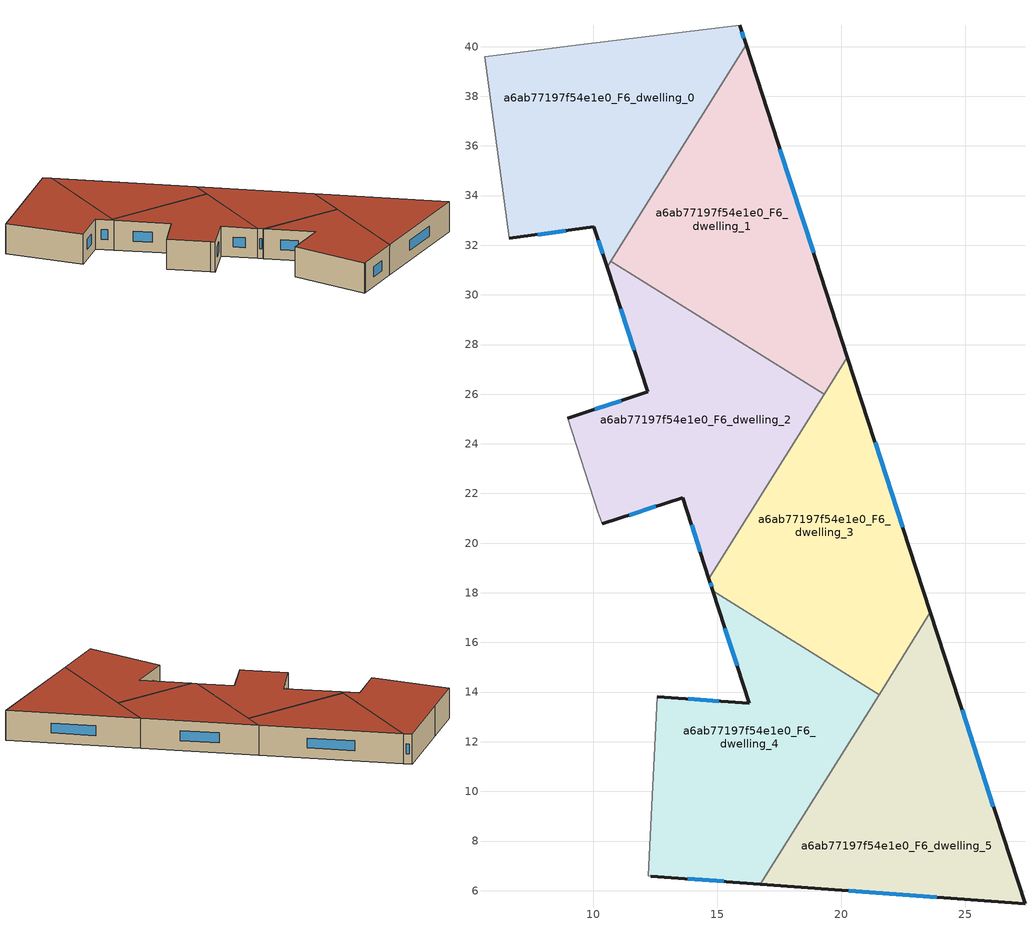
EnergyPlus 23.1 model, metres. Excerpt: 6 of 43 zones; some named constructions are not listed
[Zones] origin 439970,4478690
a6ab77197f54e1e0_F6_dwelling_0
 floor to a6ab77197f54e1e0_F5_dwelling_0 (EU_floor_Construction): 15.91,40.87 16.16,40.07 10.57,31.12 10.03,32.74 6.63,32.27 5.63,39.6 9.63,40.09 z18
 wall outside (EU_wall_Construction): 16.16,40.07 15.91,40.87 / 6.63,32.27 10.03,32.74 10.57,31.12 z18:21
 wall adiabatic (EU_wall_Construction): 15.91,40.87 9.63,40.09 5.63,39.6 6.63,32.27 z18:21
 wall to a6ab77197f54e1e0_F6_dwelling_1 (EU_wall_Construction): 10.72,31.36 16.16,40.07 z18:21
 wall to a6ab77197f54e1e0_F6_dwelling_2 (EU_wall_Construction): 10.57,31.12 10.72,31.36 z18:21
 window (EU_Window_Construction): 16.08,40.34 15.99,40.6 / 10.21,32.19 10.39,31.66 / 7.77,32.43 8.9,32.58 z19:20
 roof outside (EU_roof_Construction): 10.57,31.12 16.16,40.07 15.91,40.87 9.63,40.09 5.63,39.6 6.63,32.27 10.03,32.74 z21
a6ab77197f54e1e0_F6_dwelling_1
 floor to a6ab77197f54e1e0_F5_dwelling_1 (EU_floor_Construction): 16.16,40.07 20.25,27.49 19.31,25.99 10.72,31.36 z18
 wall outside (EU_wall_Construction): 20.25,27.49 16.16,40.07 z18:21
 wall to a6ab77197f54e1e0_F6_dwelling_2 (EU_wall_Construction): 10.72,31.36 19.31,25.99 z18:21
 wall to a6ab77197f54e1e0_F6_dwelling_3 (EU_wall_Construction): 19.31,25.99 20.25,27.49 z18:21
 window (EU_Window_Construction): 18.88,31.7 17.53,35.87 z19:20
 roof outside (EU_roof_Construction): 19.31,25.99 20.25,27.49 16.16,40.07 10.72,31.36 z21
a6ab77197f54e1e0_F6_dwelling_2
 floor to a6ab77197f54e1e0_F5_dwelling_2 (EU_floor_Construction): 19.31,25.99 14.67,18.57 13.62,21.83 10.37,20.78 10.23,21.16 10.21,21.21 8.98,25.03 12.21,26.1 10.57,31.12 10.72,31.36 z18
 wall outside (EU_wall_Construction): 10.57,31.12 12.21,26.1 8.98,25.03 / 10.37,20.78 13.62,21.83 14.67,18.57 z18:21
 wall adiabatic (EU_wall_Construction): 8.98,25.03 10.21,21.21 10.23,21.16 10.37,20.78 z18:21
 wall to a6ab77197f54e1e0_F6_dwelling_3 (EU_wall_Construction): 14.67,18.57 19.31,25.99 z18:21
 window (EU_Window_Construction): 11.13,25.74 10.06,25.39 / 11.11,29.44 11.66,27.78 / 13.97,20.74 14.32,19.66 / 11.46,21.13 12.53,21.48 z19:20
 roof outside (EU_roof_Construction): 14.67,18.57 19.31,25.99 10.72,31.36 10.57,31.12 12.21,26.1 8.98,25.03 10.21,21.21 10.23,21.16 10.37,20.78 13.62,21.83 z21
a6ab77197f54e1e0_F6_dwelling_3
 floor to a6ab77197f54e1e0_F5_dwelling_3 (EU_floor_Construction): 20.25,27.49 23.59,17.21 21.52,13.9 14.83,18.09 14.67,18.57 z18
 wall outside (EU_wall_Construction): 23.59,17.21 20.25,27.49 / 14.67,18.57 14.83,18.09 z18:21
 wall to a6ab77197f54e1e0_F6_dwelling_4 (EU_wall_Construction): 14.83,18.09 21.52,13.9 z18:21
 wall to a6ab77197f54e1e0_F6_dwelling_5 (EU_wall_Construction): 21.52,13.9 23.59,17.21 z18:21
 window (EU_Window_Construction): 22.47,20.65 21.37,24.06 / 14.72,18.41 14.77,18.25 z19:20
 roof outside (EU_roof_Construction): 21.52,13.9 23.59,17.21 20.25,27.49 14.67,18.57 14.83,18.09 z21
a6ab77197f54e1e0_F6_dwelling_4
 floor to a6ab77197f54e1e0_F5_dwelling_4 (EU_floor_Construction): 21.52,13.9 16.74,6.26 12.33,6.59 12.23,6.6 12.59,13.82 16.29,13.55 14.83,18.09 z18
 wall outside (EU_wall_Construction): 14.83,18.09 16.29,13.55 12.59,13.82 / 12.33,6.59 16.74,6.26 z18:21
 wall adiabatic (EU_wall_Construction): 12.59,13.82 12.23,6.6 12.33,6.59 z18:21
 wall to a6ab77197f54e1e0_F6_dwelling_5 (EU_wall_Construction): 16.74,6.26 21.52,13.9 z18:21
 window (EU_Window_Construction): 15.05,13.64 13.83,13.73 / 15.31,16.57 15.8,15.06 / 13.81,6.48 15.27,6.37 z19:20
 roof outside (EU_roof_Construction): 16.74,6.26 21.52,13.9 14.83,18.09 16.29,13.55 12.59,13.82 12.23,6.6 12.33,6.59 z21
a6ab77197f54e1e0_F6_dwelling_5
 floor to a6ab77197f54e1e0_F5_dwelling_5 (EU_floor_Construction): 23.59,17.21 27.4,5.46 16.74,6.26 z18
 wall outside (EU_wall_Construction): 16.74,6.26 27.4,5.46 23.59,17.21 z18:21
 window (EU_Window_Construction): 26.13,9.39 24.86,13.28 / 20.31,5.99 23.84,5.73 z19:20
 roof outside (EU_roof_Construction): 27.4,5.46 23.59,17.21 16.74,6.26 z21
[SCHEDULE:FILE] Column Number=1; Rows to Skip at Top=0; Number of Hours of Data=8760; Column Separator=Comma; Interpolate to Timestep=No; Minutes per Item=60; Adjust Schedule for Daylight Savings=Yes
Name | File
EU_Step8_GainSchedule_a6ab77197f54e1e0_F0_dwelling_6_f000 | ../../schedules/a6ab77197f54e1e0/a6ab77197f54e1e0_F0_dwelling_6_f000_gain.csv
EU_Step8_GainSchedule_a6ab77197f54e1e0_F1_dwelling_0_f000 | ../../schedules/a6ab77197f54e1e0/a6ab77197f54e1e0_F1_dwelling_0_f000_gain.csv
EU_Step8_GainSchedule_a6ab77197f54e1e0_F1_dwelling_1_f000 | ../../schedules/a6ab77197f54e1e0/a6ab77197f54e1e0_F1_dwelling_1_f000_gain.csv
EU_Step8_GainSchedule_a6ab77197f54e1e0_F1_dwelling_2_f000 | ../../schedules/a6ab77197f54e1e0/a6ab77197f54e1e0_F1_dwelling_2_f000_gain.csv
EU_Step8_GainSchedule_a6ab77197f54e1e0_F1_dwelling_3_f000 | ../../schedules/a6ab77197f54e1e0/a6ab77197f54e1e0_F1_dwelling_3_f000_gain.csv
EU_Step8_GainSchedule_a6ab77197f54e1e0_F1_dwelling_4_f000 | ../../schedules/a6ab77197f54e1e0/a6ab77197f54e1e0_F1_dwelling_4_f000_gain.csv
EU_Step8_GainSchedule_a6ab77197f54e1e0_F1_dwelling_5_f000 | ../../schedules/a6ab77197f54e1e0/a6ab77197f54e1e0_F1_dwelling_5_f000_gain.csv
EU_Step8_GainSchedule_a6ab77197f54e1e0_F2_dwelling_0_f000 | ../../schedules/a6ab77197f54e1e0/a6ab77197f54e1e0_F2_dwelling_0_f000_gain.csv
EU_Step8_GainSchedule_a6ab77197f54e1e0_F2_dwelling_1_f000 | ../../schedules/a6ab77197f54e1e0/a6ab77197f54e1e0_F2_dwelling_1_f000_gain.csv
EU_Step8_GainSchedule_a6ab77197f54e1e0_F2_dwelling_2_f000 | ../../schedules/a6ab77197f54e1e0/a6ab77197f54e1e0_F2_dwelling_2_f000_gain.csv
EU_Step8_GainSchedule_a6ab77197f54e1e0_F2_dwelling_3_f000 | ../../schedules/a6ab77197f54e1e0/a6ab77197f54e1e0_F2_dwelling_3_f000_gain.csv
EU_Step8_GainSchedule_a6ab77197f54e1e0_F2_dwelling_4_f000 | ../../schedules/a6ab77197f54e1e0/a6ab77197f54e1e0_F2_dwelling_4_f000_gain.csv
EU_Step8_GainSchedule_a6ab77197f54e1e0_F2_dwelling_5_f000 | ../../schedules/a6ab77197f54e1e0/a6ab77197f54e1e0_F2_dwelling_5_f000_gain.csv
EU_Step8_GainSchedule_a6ab77197f54e1e0_F3_dwelling_0_f000 | ../../schedules/a6ab77197f54e1e0/a6ab77197f54e1e0_F3_dwelling_0_f000_gain.csv
EU_Step8_GainSchedule_a6ab77197f54e1e0_F3_dwelling_1_f000 | ../../schedules/a6ab77197f54e1e0/a6ab77197f54e1e0_F3_dwelling_1_f000_gain.csv
EU_Step8_GainSchedule_a6ab77197f54e1e0_F3_dwelling_2_f000 | ../../schedules/a6ab77197f54e1e0/a6ab77197f54e1e0_F3_dwelling_2_f000_gain.csv
EU_Step8_GainSchedule_a6ab77197f54e1e0_F3_dwelling_3_f000 | ../../schedules/a6ab77197f54e1e0/a6ab77197f54e1e0_F3_dwelling_3_f000_gain.csv
EU_Step8_GainSchedule_a6ab77197f54e1e0_F3_dwelling_4_f000 | ../../schedules/a6ab77197f54e1e0/a6ab77197f54e1e0_F3_dwelling_4_f000_gain.csv
EU_Step8_GainSchedule_a6ab77197f54e1e0_F3_dwelling_5_f000 | ../../schedules/a6ab77197f54e1e0/a6ab77197f54e1e0_F3_dwelling_5_f000_gain.csv
EU_Step8_GainSchedule_a6ab77197f54e1e0_F4_dwelling_0_f000 | ../../schedules/a6ab77197f54e1e0/a6ab77197f54e1e0_F4_dwelling_0_f000_gain.csv
EU_Step8_GainSchedule_a6ab77197f54e1e0_F4_dwelling_1_f000 | ../../schedules/a6ab77197f54e1e0/a6ab77197f54e1e0_F4_dwelling_1_f000_gain.csv
EU_Step8_GainSchedule_a6ab77197f54e1e0_F4_dwelling_2_f000 | ../../schedules/a6ab77197f54e1e0/a6ab77197f54e1e0_F4_dwelling_2_f000_gain.csv
EU_Step8_GainSchedule_a6ab77197f54e1e0_F4_dwelling_3_f000 | ../../schedules/a6ab77197f54e1e0/a6ab77197f54e1e0_F4_dwelling_3_f000_gain.csv
EU_Step8_GainSchedule_a6ab77197f54e1e0_F4_dwelling_4_f000 | ../../schedules/a6ab77197f54e1e0/a6ab77197f54e1e0_F4_dwelling_4_f000_gain.csv
EU_Step8_GainSchedule_a6ab77197f54e1e0_F4_dwelling_5_f000 | ../../schedules/a6ab77197f54e1e0/a6ab77197f54e1e0_F4_dwelling_5_f000_gain.csv
